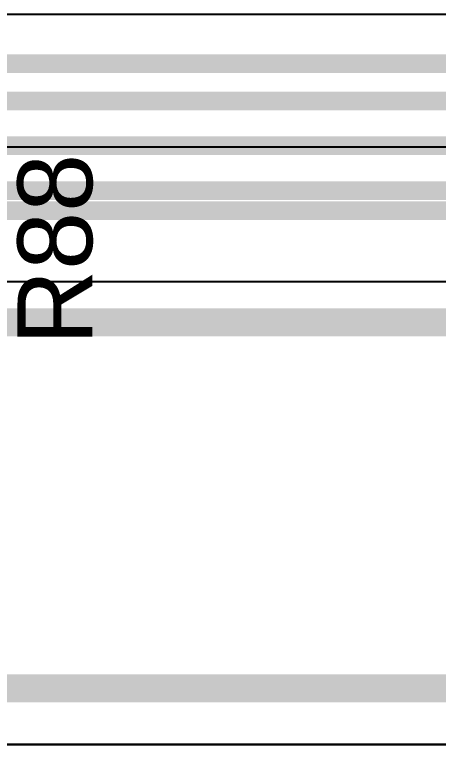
# Model space of a CAD drawing. Header units: inches. Extents: x -3 to 5259, y -3 to 5282.
# Drawn here: x 14.44 to 20.2, y 67.31 to 77.24 of the extents above; entities that cross this region are included whole.
import ezdxf

# ---------------------------------------------------------------- set-up
doc = ezdxf.new("R2010")
doc.units = ezdxf.units.IN
for name, color, linetype in [('Bottom Layer', 5, 'Continuous'), ('Layer 2', 76, 'Continuous'), ('Top Layer', 1, 'Continuous'), ('Top Overlay', 2, 'Continuous')]:
    doc.layers.add(name, color=color, linetype=linetype)
doc.styles.add('Arial', font='', dxfattribs={"height": 0.2})
doc.styles.get('Arial').set_extended_font_data('Arial')

msp = doc.modelspace()

# ---------------------------------------------------------------- linework, layer by layer
at = {"layer": 'Bottom Layer'}
for p, q in [((73.4314, 75.438), (-1.6764, 75.438)), ((2.032, 73.6087), (57.4914, 73.6087))]:
    msp.add_line(p, q, dxfattribs=at)
msp.add_lwpolyline([(1.7496, 74.5712, 0.254, 0.254, 0), (73.1763, 74.5712, 0.254, 0.254, 0)], format="xyseb", dxfattribs=at)
at = {"layer": 'Layer 2'}
msp.add_line((22.9556, 77.2414), (13.993, 77.2414), dxfattribs=at)
for points in [[(8.1555, 76.5747, 0.254, 0.254, 0), (64.5608, 76.5747, 0.254, 0.254, 0)], [(8.4058, 76.0667, 0.254, 0.254, 0), (100.4821, 76.0667, 0.254, 0.254, 0)], [(10.2848, 75.4571, 0.254, 0.254, 0), (88.3298, 75.4571, 0.254, 0.254, 0)], [(10.6368, 74.8475, 0.254, 0.254, 0), (111.3628, 74.8475, 0.254, 0.254, 0)]]:
    msp.add_lwpolyline(points, format="xyseb", dxfattribs=at)
at = {"layer": 'Top Layer'}
for p, q in [((43.7895, 67.31), (5.8164, 67.31)), ((5.8164, 67.31), (43.7895, 67.31))]:
    msp.add_line(p, q, dxfattribs=at)
for points in [[(13.4743, 73.052, 0.381, 0.381, 0), (23.0044, 73.052, 0.381, 0.381, 0)], [(14.224, 68.072, 0.381, 0.381, 0), (38.212, 68.072, 0.381, 0.381, 0)]]:
    msp.add_lwpolyline(points, format="xyseb", dxfattribs=at)

# ---------------------------------------------------------------- texts
at = {"layer": 'Top Overlay', "style": 'Arial'}
msp.add_text('R88', height=1.016, rotation=90, dxfattribs=at).set_placement((15.4938, 72.7425))

doc.saveas('drawing.dxf')
